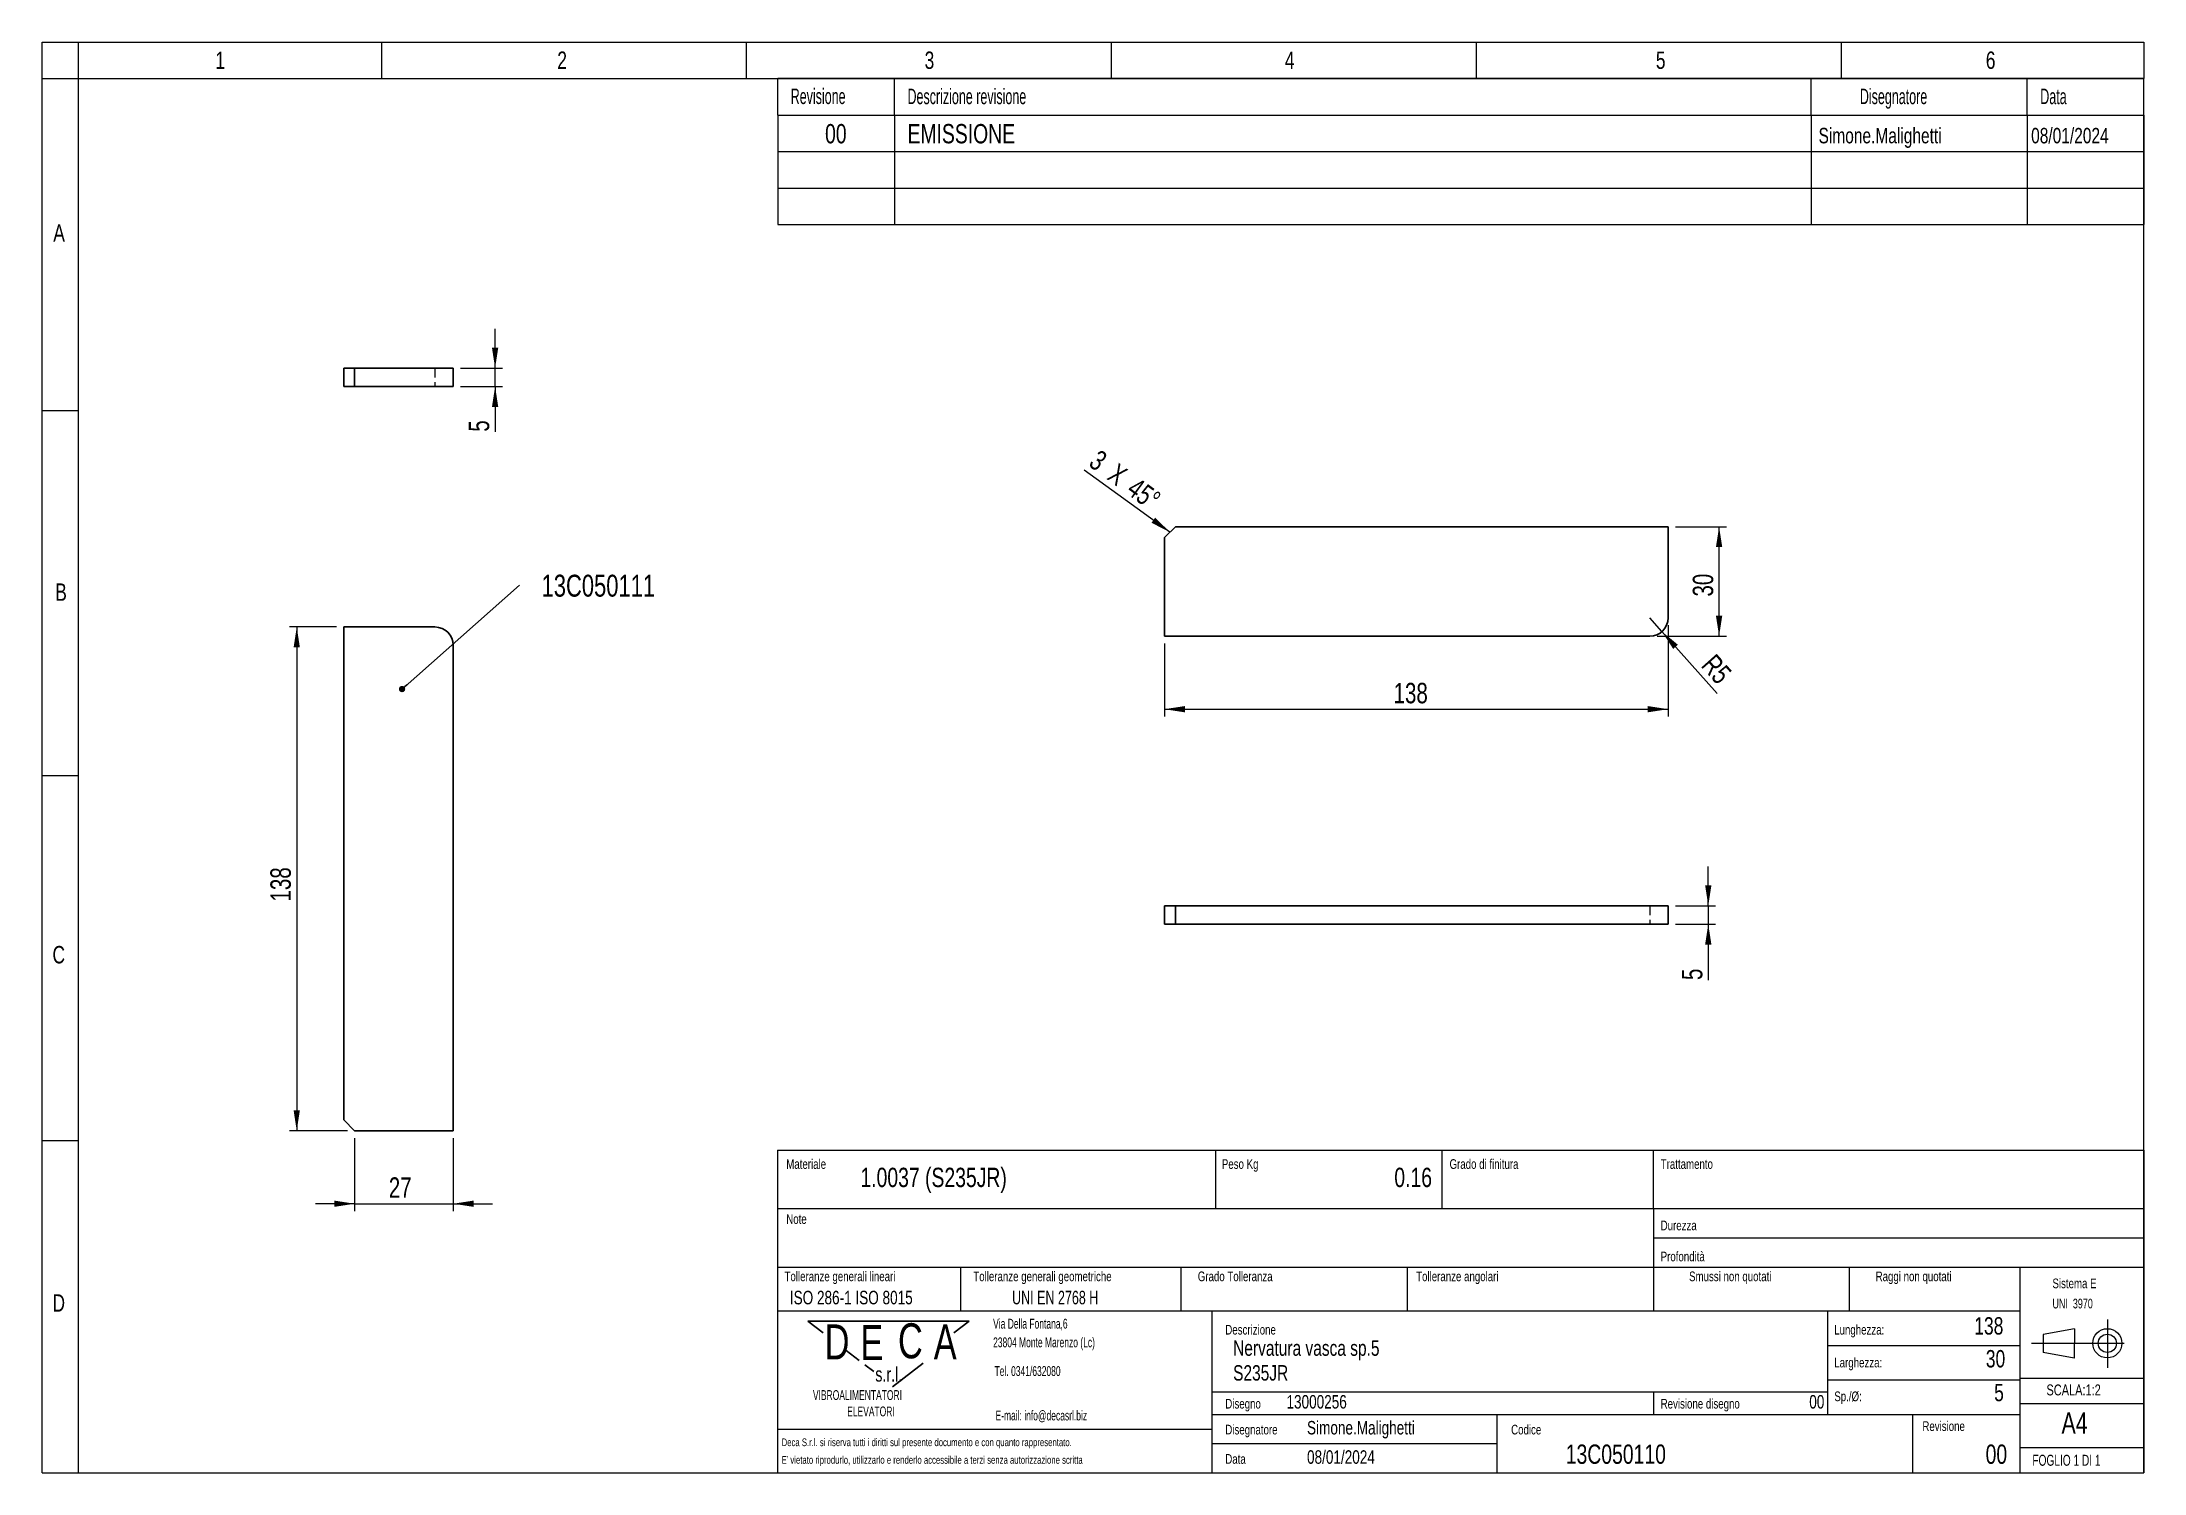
# Model space of a CAD drawing. Header units: millimetres. Extents: x 9 to 585, y 13 to 405.
import ezdxf

# ---------------------------------------------------------------- set-up
doc = ezdxf.new("R2010")
doc.units = ezdxf.units.MM
doc.header["$LTSCALE"] = 2
doc.linetypes.add('CENTERX2', pattern=[20.32, 12.7, -2.54, 2.54, -2.54])
doc.linetypes.add('HIDDEN', pattern=[1.905, 1.27, -0.635])
doc.layers.add('FORMAT', color=7, linetype='Continuous')
doc.layers.add('TESTO', color=179, linetype='Continuous')
doc.styles.add('SLDTEXTSTYLE0', font='TXT', dxfattribs={"width": 0.75})
doc.styles.add('SLDTEXTSTYLE1', font='TXT', dxfattribs={"width": 0.605})
doc.styles.add('SLDTEXTSTYLE2', font='TXT', dxfattribs={"width": 0.732984})
doc.styles.add('SLDTEXTSTYLE3', font='TXT', dxfattribs={"width": 0.643617})
doc.styles.add('SLDTEXTSTYLE4', font='TXT', dxfattribs={"width": 0.694444})
doc.styles.add('SLDTEXTSTYLE5', font='TXT', dxfattribs={"width": 0.692308})
doc.dimstyles.new('SLDDIMSTYLE0', dxfattribs={"dimtxt": 5.6, "dimasz": 5.6, "dimexe": 0, "dimexo": 0.0625, "dimgap": 1.4, "dimtad": 1, "dimrnd": 1e-09, "dimzin": 12, "dimdsep": 46, "dimtxsty": 'SLDTEXTSTYLE0', "dimsah": 1, "dimcen": 0.09, "dimadec": 0, "dimazin": 3, "dimtfac": 1, "dimtofl": 0, "dimtmove": 0, "dimatfit": 3, "dimfxl": 1, "dimfrac": 2, "dimtolj": 1, "dimtzin": 12, "dimarcsym": 0})
doc.dimstyles.new('SLDDIMSTYLE1', dxfattribs={"dimtxt": 5.6, "dimasz": 5.6, "dimexe": 0, "dimexo": 0.0625, "dimgap": 1.4, "dimtad": 1, "dimrnd": 1e-09, "dimzin": 12, "dimdsep": 46, "dimtxsty": 'SLDTEXTSTYLE0', "dimsah": 1, "dimcen": 0, "dimadec": 0, "dimazin": 3, "dimtfac": 1, "dimtofl": 0, "dimtmove": 0, "dimatfit": 3, "dimfxl": 1, "dimfrac": 2, "dimtolj": 1, "dimtzin": 12, "dimarcsym": 0})
doc.dimstyles.new('SLDDIMSTYLE2', dxfattribs={"dimtxt": 5.6, "dimasz": 5.6, "dimexe": 0, "dimexo": 0.0625, "dimgap": 1.4, "dimtad": 1, "dimrnd": 1e-09, "dimzin": 12, "dimdsep": 46, "dimtxsty": 'SLDTEXTSTYLE0', "dimsah": 1, "dimcen": 0.09, "dimadec": 0, "dimazin": 3, "dimtfac": 1, "dimtmove": 0, "dimatfit": 0, "dimfxl": 1, "dimfrac": 2, "dimtolj": 1, "dimtzin": 12, "dimarcsym": 0})
doc.dimstyles.new('SLDDIMSTYLE3', dxfattribs={"dimtxt": 0.18, "dimasz": 1.723077, "dimexe": 0, "dimexo": 0.0625, "dimgap": 0, "dimtad": 0, "dimtih": 1, "dimtoh": 1, "dimdec": 0, "dimrnd": 1e-09, "dimzin": 0, "dimdsep": 46, "dimtxsty": 'Standard', "dimblk1": 'DOT', "dimblk2": 'DOT', "dimsah": 1, "dimcen": 0.09, "dimadec": 0, "dimazin": 0, "dimtfac": 1.723077, "dimtdec": 0, "dimtofl": 0, "dimtmove": 0, "dimatfit": 3, "dimldrblk": 'DOT', "dimfxl": 1, "dimfrac": 2, "dimtolj": 1, "dimtzin": 0, "dimarcsym": 0})

# ---------------------------------------------------------------- blocks, each defined once
blk = doc.blocks.new('_D')
at = {"color": 7, "linetype": 'Continuous', "lineweight": 0}
for p, q in [((454.6, 245.43), (454.6, 220.43)), ((316.6, 240.43), (316.6, 220.43)), ((316.6, 222.43), (454.6, 222.43))]:
    blk.add_line(p, q, dxfattribs=at)
at = {"color": 7, "linetype": 'Continuous', "lineweight": 18}
for points in [[(316.6, 222.43), (322.2, 221.57), (322.2, 223.29)], [(454.6, 222.43), (449, 223.29), (449, 221.57)]]:
    blk.add_solid(points, dxfattribs=at)
at = {"color": 7, "linetype": 'Continuous', "lineweight": 18, "insert": (379.39, 229.65), "char_height": 5.6, "attachment_point": 1, "style": 'SLDTEXTSTYLE0'}
blk.add_mtext('138', dxfattribs=at)
blk = doc.blocks.new('_D_1')
at = {"color": 7, "linetype": 'Continuous', "lineweight": 0}
for p, q in [((456.6, 272.43), (470.59, 272.43)), ((468.59, 242.43), (468.59, 272.43)), ((451.6, 242.43), (470.59, 242.43))]:
    blk.add_line(p, q, dxfattribs=at)
at = {"color": 7, "linetype": 'Continuous', "lineweight": 18}
for points in [[(468.59, 272.43), (467.72, 266.83), (469.45, 266.83)], [(468.59, 242.43), (469.45, 248.03), (467.72, 248.03)]]:
    blk.add_solid(points, dxfattribs=at)
at = {"color": 7, "linetype": 'Continuous', "lineweight": 18, "insert": (461.37, 253.29), "char_height": 5.6, "attachment_point": 1, "rotation": 90, "style": 'SLDTEXTSTYLE0'}
blk.add_mtext('30', dxfattribs=at)
blk = doc.blocks.new('_D_2')
at = {"color": 7, "linetype": 'Continuous', "lineweight": 0}
for q in [(449.6, 247.43), (468.05, 226.73)]:
    blk.add_line((452.93, 243.7), q, dxfattribs=at)
at = {"color": 7, "linetype": 'Continuous', "lineweight": 18}
blk.add_solid([(452.93, 243.7), (456.01, 238.94), (457.3, 240.09)], dxfattribs=at)
at = {"color": 7, "linetype": 'Continuous', "lineweight": 18, "insert": (467.61, 237.95), "char_height": 5.6, "attachment_point": 1, "rotation": 311.71224, "style": 'SLDTEXTSTYLE0'}
blk.add_mtext('R5', dxfattribs=at)
blk = doc.blocks.new('SW_CHAMFER_DIMENSION_0')
at = {"color": 0, "linetype": 'Continuous', "lineweight": 0}
for p, q in [((9.2, -6.72), (0, 0)), ((23.52, -17.02), (9.2, -6.72))]:
    blk.add_line(p, q, dxfattribs=at)
at = {"color": 0, "linetype": 'Continuous', "lineweight": 18}
blk.add_solid([(23.52, -17.02), (19.48, -13.05), (18.47, -14.45)], dxfattribs=at)
at = {"color": 0, "linetype": 'Continuous', "lineweight": 18, "char_height": 5.6, "attachment_point": 1, "rotation": 323.84745, "style": 'SLDTEXTSTYLE0'}
for s, insert in [('3', (4.26, 5.83)), ('X', (9.3, 2.15)), ('45°', (14.61, -1.74))]:
    blk.add_mtext(s, dxfattribs=dict(at, insert=insert))
blk = doc.blocks.new('_D_3')
at = {"color": 7, "linetype": 'Continuous', "lineweight": 0}
for p, q in [((94.68, 104.95), (94.68, 84.95)), ((121.68, 104.95), (121.68, 84.95)), ((94.68, 86.95), (83.91, 86.95)), ((94.68, 86.95), (121.68, 86.95)), ((121.68, 86.95), (132.45, 86.95))]:
    blk.add_line(p, q, dxfattribs=at)
at = {"color": 7, "linetype": 'Continuous', "lineweight": 18}
for points in [[(94.68, 86.95), (89.08, 87.81), (89.08, 86.09)], [(121.68, 86.95), (127.28, 86.09), (127.28, 87.81)]]:
    blk.add_solid(points, dxfattribs=at)
at = {"color": 7, "linetype": 'Continuous', "lineweight": 18, "insert": (104.04, 94.17), "char_height": 5.6, "attachment_point": 1, "style": 'SLDTEXTSTYLE0'}
blk.add_mtext('27', dxfattribs=at)
blk = doc.blocks.new('_D_4')
at = {"color": 7, "linetype": 'Continuous', "lineweight": 0}
for p, q in [((89.68, 244.95), (76.81, 244.95)), ((78.81, 244.95), (78.81, 106.95)), ((92.68, 106.95), (76.81, 106.95))]:
    blk.add_line(p, q, dxfattribs=at)
at = {"color": 7, "linetype": 'Continuous', "lineweight": 18}
for points in [[(78.81, 244.95), (77.95, 239.35), (79.67, 239.35)], [(78.81, 106.95), (79.67, 112.55), (77.95, 112.55)]]:
    blk.add_solid(points, dxfattribs=at)
at = {"color": 7, "linetype": 'Continuous', "lineweight": 18, "insert": (71.59, 169.75), "char_height": 5.6, "attachment_point": 1, "rotation": 90, "style": 'SLDTEXTSTYLE0'}
blk.add_mtext('138', dxfattribs=at)
blk = doc.blocks.new('SW_NOTE_0')
at = {"color": 0, "linetype": 'Continuous', "lineweight": 0, "insert": (21.6, 2.89), "char_height": 6, "attachment_point": 2, "style": 'SLDTEXTSTYLE0'}
blk.add_mtext('13C050111', dxfattribs=at)
blk = doc.blocks.new('_Dot')
at = {"color": 0, "linetype": 'ByBlock', "lineweight": -2}
blk.add_line((-0.5, 0), (-1, 0), dxfattribs=at)
at = {"color": 0, "linetype": 'ByBlock', "const_width": 0.5}
blk.add_lwpolyline([(-0.25, 0, 1), (0.25, 0, 1)], format="xyb", close=True, dxfattribs=at)
blk = doc.blocks.new('_D_5')
at = {"color": 7, "linetype": 'Continuous', "lineweight": 0}
for p, q in [((465.62, 168.56), (465.62, 179.33)), ((456.6, 168.56), (467.62, 168.56)), ((465.62, 168.56), (465.62, 163.56)), ((456.6, 163.56), (467.62, 163.56)), ((465.62, 163.56), (465.62, 148.23))]:
    blk.add_line(p, q, dxfattribs=at)
at = {"color": 7, "linetype": 'Continuous', "lineweight": 18}
for points in [[(465.62, 168.56), (466.48, 174.16), (464.76, 174.16)], [(465.62, 163.56), (464.76, 157.96), (466.48, 157.96)]]:
    blk.add_solid(points, dxfattribs=at)
at = {"color": 7, "linetype": 'Continuous', "lineweight": 18, "insert": (458.4, 148.23), "char_height": 5.6, "attachment_point": 1, "rotation": 90, "style": 'SLDTEXTSTYLE0'}
blk.add_mtext('5', dxfattribs=at)
blk = doc.blocks.new('_D_6')
at = {"color": 7, "linetype": 'Continuous', "lineweight": 0}
for p, q in [((133.17, 315.86), (133.17, 326.63)), ((123.68, 315.86), (135.17, 315.86)), ((133.17, 310.86), (133.17, 315.86)), ((123.68, 310.86), (135.17, 310.86)), ((133.17, 310.86), (133.17, 298.45))]:
    blk.add_line(p, q, dxfattribs=at)
at = {"color": 7, "linetype": 'Continuous', "lineweight": 18}
for points in [[(133.17, 315.86), (134.03, 321.46), (132.31, 321.46)], [(133.17, 310.86), (132.31, 305.26), (134.03, 305.26)]]:
    blk.add_solid(points, dxfattribs=at)
at = {"color": 7, "linetype": 'Continuous', "lineweight": 18, "insert": (125.95, 298.45), "char_height": 5.6, "attachment_point": 1, "rotation": 90, "style": 'SLDTEXTSTYLE0'}
blk.add_mtext('5', dxfattribs=at)

msp = doc.modelspace()

# ---------------------------------------------------------------- linework, layer by layer
at = {"color": 7, "linetype": 'Continuous', "lineweight": 18}
for p, q in [((9.014, 395.197), (9.014, 405.197)), ((9.014, 405.197), (19.014, 405.197)), ((19.014, 405.197), (585.014, 405.197)), ((19.014, 395.197), (19.014, 405.197)), ((102.014, 405.197), (102.014, 395.197)), ((202.014, 405.197), (202.014, 395.197)), ((302.014, 405.197), (302.014, 395.197)), ((402.014, 405.197), (402.014, 395.197)), ((502.014, 405.197), (502.014, 395.197)), ((585.014, 405.197), (585.014, 395.197)), ((9.014, 13.197), (9.014, 395.197)), ((9.014, 395.197), (19.014, 395.197)), ((19.014, 13.197), (19.014, 395.197)), ((19.014, 395.197), (585.014, 395.197)), ((585.014, 395.197), (210.614, 395.197)), ((210.614, 395.197), (585.014, 395.197)), ((210.614, 385.197), (210.614, 395.197)), ((210.614, 395.197), (585.014, 395.197)), ((242.614, 385.197), (242.614, 395.197)), ((493.838, 385.197), (493.838, 395.197)), ((553.014, 385.197), (553.014, 395.197)), ((585.014, 13.197), (585.014, 395.197)), ((585.014, 385.197), (585.014, 395.197)), ((585.014, 385.197), (585.014, 395.197)), ((210.614, 385.197), (585.014, 385.197)), ((210.614, 385.197), (210.614, 355.197)), ((242.614, 385.197), (242.614, 355.197)), ((493.838, 385.197), (493.838, 355.197)), ((553.014, 385.197), (553.014, 355.197)), ((585.014, 385.197), (585.014, 355.197)), ((585.014, 385.197), (585.014, 355.197)), ((210.614, 375.197), (585.014, 375.197)), ((210.614, 365.197), (585.014, 365.197)), ((210.614, 355.197), (585.014, 355.197)), ((19.014, 304.197), (9.014, 304.197)), ((19.014, 204.197), (9.014, 204.197)), ((19.014, 104.197), (9.014, 104.197)), ((210.592, 101.602), (210.592, 13.202)), ((210.592, 101.602), (584.993, 101.602)), ((330.592, 101.602), (330.592, 85.602)), ((392.592, 101.602), (392.592, 85.602)), ((450.592, 85.602), (450.592, 101.602)), ((584.993, 101.602), (584.993, 13.202)), ((585.014, 101.597), (585.014, 13.197)), ((210.592, 85.602), (584.993, 85.602)), ((450.592, 85.602), (450.592, 69.6)), ((450.592, 77.602), (584.993, 77.602)), ((210.592, 69.6), (584.993, 69.6)), ((260.725, 69.6), (260.725, 57.602)), ((321.12, 69.6), (321.12, 57.602)), ((383.081, 69.6), (383.081, 57.602)), ((450.625, 69.6), (450.625, 57.602)), ((504.216, 69.6), (504.216, 57.602)), ((550.992, 69.6), (550.992, 13.202)), ((210.592, 57.602), (329.592, 57.602)), ((329.592, 57.602), (329.592, 13.202)), ((329.592, 57.602), (550.992, 57.602)), ((498.254, 57.602), (498.254, 48.135)), ((565.943, 52.658), (557.434, 51.158)), ((565.943, 52.658), (565.902, 44.658)), ((498.254, 48.135), (498.254, 38.668)), ((498.254, 48.135), (550.992, 48.135)), ((557.434, 51.158), (557.434, 46.158)), ((565.902, 44.658), (557.434, 46.158)), ((329.592, 35.402), (498.254, 35.402)), ((450.625, 35.402), (450.625, 29.202)), ((498.254, 38.668), (498.254, 29.202)), ((498.254, 38.668), (550.992, 38.668)), ((550.992, 39.202), (584.993, 39.202)), ((550.993, 39.202), (584.993, 39.202)), ((550.993, 39.202), (550.993, 13.202)), ((329.592, 29.202), (550.992, 29.202)), ((407.634, 29.202), (407.634, 13.202)), ((521.605, 29.202), (521.605, 13.202)), ((550.993, 32.202), (584.993, 32.202)), ((210.592, 25.202), (329.723, 25.202)), ((407.634, 21.202), (329.592, 21.202)), ((550.993, 20.202), (584.993, 20.202)), ((9.014, 13.197), (19.014, 13.197)), ((19.014, 13.197), (585.014, 13.197)), ((210.592, 13.202), (584.993, 13.202)), ((210.593, 13.202), (584.993, 13.202)), ((210.614, 13.197), (585.014, 13.197))]:
    msp.add_line(p, q, dxfattribs=at)
at = {"color": 7, "linetype": 'Continuous', "lineweight": 25}
for p, q in [((91.678, 310.859), (91.678, 315.859)), ((91.678, 315.859), (94.678, 315.859)), ((94.678, 315.859), (94.678, 310.859)), ((94.678, 315.859), (121.678, 315.859)), ((121.678, 310.859), (121.678, 315.859)), ((94.678, 310.859), (91.678, 310.859)), ((94.678, 310.859), (121.678, 310.859)), ((319.601, 272.429), (316.601, 269.429)), ((454.601, 272.429), (319.601, 272.429)), ((454.601, 247.429), (454.601, 272.429)), ((316.601, 269.429), (316.601, 242.429)), ((91.678, 244.952), (91.678, 109.952)), ((116.678, 244.952), (91.678, 244.952)), ((316.601, 242.429), (449.601, 242.429)), ((121.678, 106.952), (121.678, 239.952)), ((316.601, 163.564), (316.601, 168.564)), ((316.601, 168.564), (319.601, 168.564)), ((319.601, 168.564), (319.601, 163.564)), ((454.601, 168.564), (319.601, 168.564)), ((454.601, 168.564), (454.601, 163.564)), ((319.601, 163.564), (316.601, 163.564)), ((454.601, 163.564), (319.601, 163.564)), ((91.678, 109.952), (94.678, 106.952)), ((94.678, 106.952), (121.678, 106.952))]:
    msp.add_line(p, q, dxfattribs=at)
at = {"color": 7, "linetype": 'HIDDEN', "lineweight": 18}
for p, q in [((116.678, 315.859), (116.678, 310.859)), ((449.601, 168.564), (449.601, 163.564))]:
    msp.add_line(p, q, dxfattribs=at)
at = {"color": 7, "linetype": 'CENTERX2', "lineweight": 18}
for p, q in [((574.98, 55.219), (574.98, 42.029)), ((554.194, 48.715), (581.189, 48.715))]:
    msp.add_line(p, q, dxfattribs=at)
at = {"color": 7, "linetype": 'Continuous', "lineweight": 18}
for radius in [4, 2.5]:
    msp.add_circle((574.98, 48.715), radius, dxfattribs=at)
at = {"color": 7, "linetype": 'Continuous', "lineweight": 25}
for centre, start, end in [((116.678, 239.952), 0, 90), ((449.601, 247.429), 270, 0)]:
    msp.add_arc(centre, 5, start, end, dxfattribs=at)
at = {"layer": 'TESTO'}
for p, q in [((218.895, 54.818), (263.038, 54.818)), ((218.895, 54.818), (223.048, 51.627)), ((263.038, 54.818), (258.848, 51.599)), ((229.354, 46.783), (232.969, 44.006)), ((234.497, 42.856), (236.94, 40.944)), ((250.492, 43.251), (242.097, 36.802))]:
    msp.add_line(p, q, dxfattribs=at)

# ---------------------------------------------------------------- block references
at = {"color": 7, "linetype": 'Continuous', "lineweight": 18}
msp.add_blockref('SW_CHAMFER_DIMENSION_0', (294.576, 287.948), dxfattribs=at)
at = {"color": 7, "linetype": 'Continuous', "lineweight": 0}
msp.add_blockref('SW_NOTE_0', (139.861, 256.377), dxfattribs=at)

# ---------------------------------------------------------------- texts
for s, insert, char_height, attachment_point, style in [('1', (56.513, 402.603), 4.763, 1, 'SLDTEXTSTYLE0'), ('2', (150.205, 402.603), 4.763, 1, 'SLDTEXTSTYLE0'), ('3', (250.868, 402.603), 4.763, 1, 'SLDTEXTSTYLE0'), ('4', (349.588, 402.603), 4.763, 1, 'SLDTEXTSTYLE0'), ('5', (451.254, 402.603), 4.763, 1, 'SLDTEXTSTYLE0'), ('6', (541.672, 402.603), 4.763, 1, 'SLDTEXTSTYLE0'), ('Revisione', (214.173, 392.454), 4.2333, 1, 'SLDTEXTSTYLE1'), ('Descrizione revisione', (246.177, 392.418), 4.23333, 1, 'SLDTEXTSTYLE1'), ('Disegnatore', (507.163, 392.418), 4.23333, 1, 'SLDTEXTSTYLE1'), ('Data', (556.6, 392.418), 4.2333, 1, 'SLDTEXTSTYLE1'), ('00', (223.589, 382.736), 5.2917, 1, 'SLDTEXTSTYLE0'), ('EMISSIONE', (246.177, 382.736), 5.2917, 1, 'SLDTEXTSTYLE0'), ('Simone.Malighetti', (495.838, 381.683), 4.23333, 1, 'SLDTEXTSTYLE0'), ('08/01/2024', (554.096, 381.683), 4.2333, 1, 'SLDTEXTSTYLE0'), ('A', (12.097, 355.281), 4.763, 1, 'SLDTEXTSTYLE0'), ('B', (12.626, 256.891), 4.763, 1, 'SLDTEXTSTYLE0'), ('C', (11.867, 157.559), 4.763, 1, 'SLDTEXTSTYLE0'), ('Materiale', (212.957, 99.147), 2.6458, 1, 'SLDTEXTSTYLE0'), ('Peso Kg', (332.331, 99.147), 2.6458, 1, 'SLDTEXTSTYLE0'), ('Grado di finitura', (394.723, 99.147), 2.64583, 1, 'SLDTEXTSTYLE0'), ('Trattamento', (452.592, 99.147), 2.64583, 1, 'SLDTEXTSTYLE0'), ('1.0037 (S235JR)', (233.281, 96.807), 5.29167, 1, 'SLDTEXTSTYLE0'), ('0.16', (389.912, 96.807), 5.2917, 3, 'SLDTEXTSTYLE0'), ('Note', (212.957, 84.081), 2.6458, 1, 'SLDTEXTSTYLE0'), ('Durezza', (452.575, 82.325), 2.6458, 1, 'SLDTEXTSTYLE0'), ('Profondità', (452.575, 73.819), 2.6458, 1, 'SLDTEXTSTYLE0'), ('Tolleranze generali lineari', (212.483, 68.374), 2.64583, 1, 'SLDTEXTSTYLE0'), ('Tolleranze generali geometriche', (264.212, 68.374), 2.64583, 1, 'SLDTEXTSTYLE0'), ('Grado Tolleranza', (325.732, 68.374), 2.64583, 1, 'SLDTEXTSTYLE0'), ('Tolleranze angolari', (385.573, 68.374), 2.64583, 1, 'SLDTEXTSTYLE0'), ('Smussi non quotati', (460.36, 68.374), 2.64583, 1, 'SLDTEXTSTYLE0'), ('Raggi non quotati', (511.485, 68.374), 2.64583, 1, 'SLDTEXTSTYLE0'), ('Sistema E', (559.935, 66.447), 2.6458, 1, 'SLDTEXTSTYLE0'), ('D', (11.867, 62.144), 4.763, 1, 'SLDTEXTSTYLE0'), ('ISO 286-1 ISO 8015', (213.945, 63.094), 3.70417, 1, 'SLDTEXTSTYLE0'), ('UNI EN 2768 H', (274.841, 63.094), 3.70417, 1, 'SLDTEXTSTYLE5'), ('UNI  3970', (559.935, 60.919), 2.6458, 1, 'SLDTEXTSTYLE4'), ('Descrizione', (333.274, 53.761), 2.64583, 1, 'SLDTEXTSTYLE0'), ('Lunghezza:', (500.127, 53.761), 2.6458, 1, 'SLDTEXTSTYLE0'), ('138', (546.486, 55.866), 4.7625, 3, 'SLDTEXTSTYLE0'), ('Nervatura vasca sp.5', (335.414, 49.525), 4.23333, 1, 'SLDTEXTSTYLE0'), ('30', (546.999, 46.865), 4.7625, 3, 'SLDTEXTSTYLE0'), ('S235JR', (335.414, 42.733), 4.2333, 1, 'SLDTEXTSTYLE0'), ('Larghezza:', (500.159, 44.759), 2.6458, 1, 'SLDTEXTSTYLE0'), ('13000256', (350.036, 34.542), 3.7042, 1, 'SLDTEXTSTYLE0'), ('00', (497.429, 34.542), 3.7042, 3, 'SLDTEXTSTYLE0'), ('Sp./Ø:', (500.159, 35.505), 2.6458, 1, 'SLDTEXTSTYLE0'), ('5', (546.62, 37.61), 4.763, 3, 'SLDTEXTSTYLE0'), ('SCALA:1:2', (558.294, 37.441), 3, 1, 'SLDTEXTSTYLE0'), ('Disegno', (333.274, 33.49), 2.6458, 1, 'SLDTEXTSTYLE0'), ('Revisione disegno', (452.575, 33.49), 2.64583, 1, 'SLDTEXTSTYLE0'), ('A4', (562.43, 29.788), 5.8208, 1, 'SLDTEXTSTYLE0'), ('Disegnatore', (333.274, 26.394), 2.64583, 1, 'SLDTEXTSTYLE0'), ('Simone.Malighetti', (355.665, 27.446), 3.70417, 1, 'SLDTEXTSTYLE0'), ('Codice', (411.594, 26.394), 2.6458, 1, 'SLDTEXTSTYLE0'), ('Revisione', (524.293, 27.337), 2.6458, 1, 'SLDTEXTSTYLE0'), ('Deca S.r.l. si riserva tutti i diritti sul presente documento e con quanto rappresentato.', (211.676, 22.652), 2.11667, 1, 'SLDTEXTSTYLE0'), ("E' vietato riprodurlo, utilizzarlo e renderlo accessibile a terzi senza autorizzazione scritta", (211.676, 17.83), 2.11667, 1, 'SLDTEXTSTYLE0'), ('Data', (333.274, 18.356), 2.6458, 1, 'SLDTEXTSTYLE0'), ('08/01/2024', (355.665, 19.409), 3.7042, 1, 'SLDTEXTSTYLE0'), ('13C050110', (426.568, 20.988), 5.2917, 1, 'SLDTEXTSTYLE0'), ('00', (547.523, 20.988), 5.2917, 3, 'SLDTEXTSTYLE0'), ('FOGLIO 1 DI 1', (554.439, 18.171), 3, 1, 'SLDTEXTSTYLE5')]:
    msp.add_mtext(s, dxfattribs=dict(at, insert=insert, char_height=char_height, attachment_point=attachment_point, style=style))
at = {"layer": 'FORMAT', "char_height": 2.7, "attachment_point": 1, "style": 'SLDTEXTSTYLE3'}
for s, insert in [('Via Della Fontana,6', (269.644, 55.439)), ('23804 Monte Marenzo (Lc)', (269.644, 50.32)), ('Tel. 0341/632080', (270.046, 42.453)), ('VIBROALIMENTATORI', (220.263, 35.882)), ('ELEVATORI', (229.644, 31.398)), ('E-mail: info@decasrl.biz', (270.305, 30.286))]:
    msp.add_mtext(s, dxfattribs=dict(at, insert=insert))
at = {"layer": 'TESTO', "attachment_point": 1, "style": 'SLDTEXTSTYLE2'}
for s, insert, char_height in [('D', (223.478, 53.912), 9.6), ('E', (233.281, 53.7), 9.6), ('C', (243.579, 54.192), 9.6), ('A', (253.375, 53.912), 9.6), ('s.r.l.', (237.353, 42.227), 4)]:
    msp.add_mtext(s, dxfattribs=dict(at, insert=insert, char_height=char_height))

# ---------------------------------------------------------------- dimensions: what is measured, and where the dimension line sits
at = {"color": 7, "linetype": 'Continuous', "lineweight": 18}
for base, p1, p2, dimstyle, picture, middle in [((133.17, 315.859), (121.678, 310.859), (121.678, 315.859), 'SLDDIMSTYLE2', '_D_6', (133.17, 300.519)), ((468.586, 272.429), (449.601, 242.429), (454.601, 272.429), 'SLDDIMSTYLE0', '_D_1', (468.586, 257.429)), ((78.808, 106.952), (91.678, 244.952), (94.678, 106.952), 'SLDDIMSTYLE0', '_D_4', (78.808, 175.952)), ((465.618, 163.564), (454.601, 168.564), (454.601, 163.564), 'SLDDIMSTYLE2', '_D_5', (465.618, 150.297))]:
    dim = msp.add_linear_dim(base=base, p1=p1, p2=p2, angle=90, dimstyle=dimstyle, dxfattribs=at)
    dim.commit()
    dim.dimension.update_dxf_attribs({"geometry": picture, "text_midpoint": middle, "dimtype": 160})
for base, p1, p2, dimstyle, picture, middle in [((454.601, 222.429), (316.601, 242.429), (454.601, 247.429), 'SLDDIMSTYLE0', '_D', (385.601, 222.429)), ((121.678, 86.952), (94.678, 106.952), (121.678, 106.952), 'SLDDIMSTYLE2', '_D_3', (108.178, 86.952))]:
    dim = msp.add_linear_dim(base=base, p1=p1, p2=p2, dimstyle=dimstyle, dxfattribs=at)
    dim.commit()
    dim.dimension.update_dxf_attribs({"geometry": picture, "text_midpoint": middle, "dimtype": 160})
dim = msp.add_radius_dim(center=(449.601, 247.429), mpoint=(452.928, 243.696), dimstyle='SLDDIMSTYLE1', dxfattribs=at)
dim.commit()
dim.dimension.update_dxf_attribs({"geometry": '_D_2', "text_midpoint": (465.437, 229.663), "dimtype": 164})

# ---------------------------------------------------------------- leaders
at = {"color": 7, "linetype": 'Continuous', "lineweight": 0}
msp.add_leader([(107.672, 227.949), (139.861, 256.377)], dimstyle='SLDDIMSTYLE3', dxfattribs=at)

doc.saveas('drawing.dxf')
